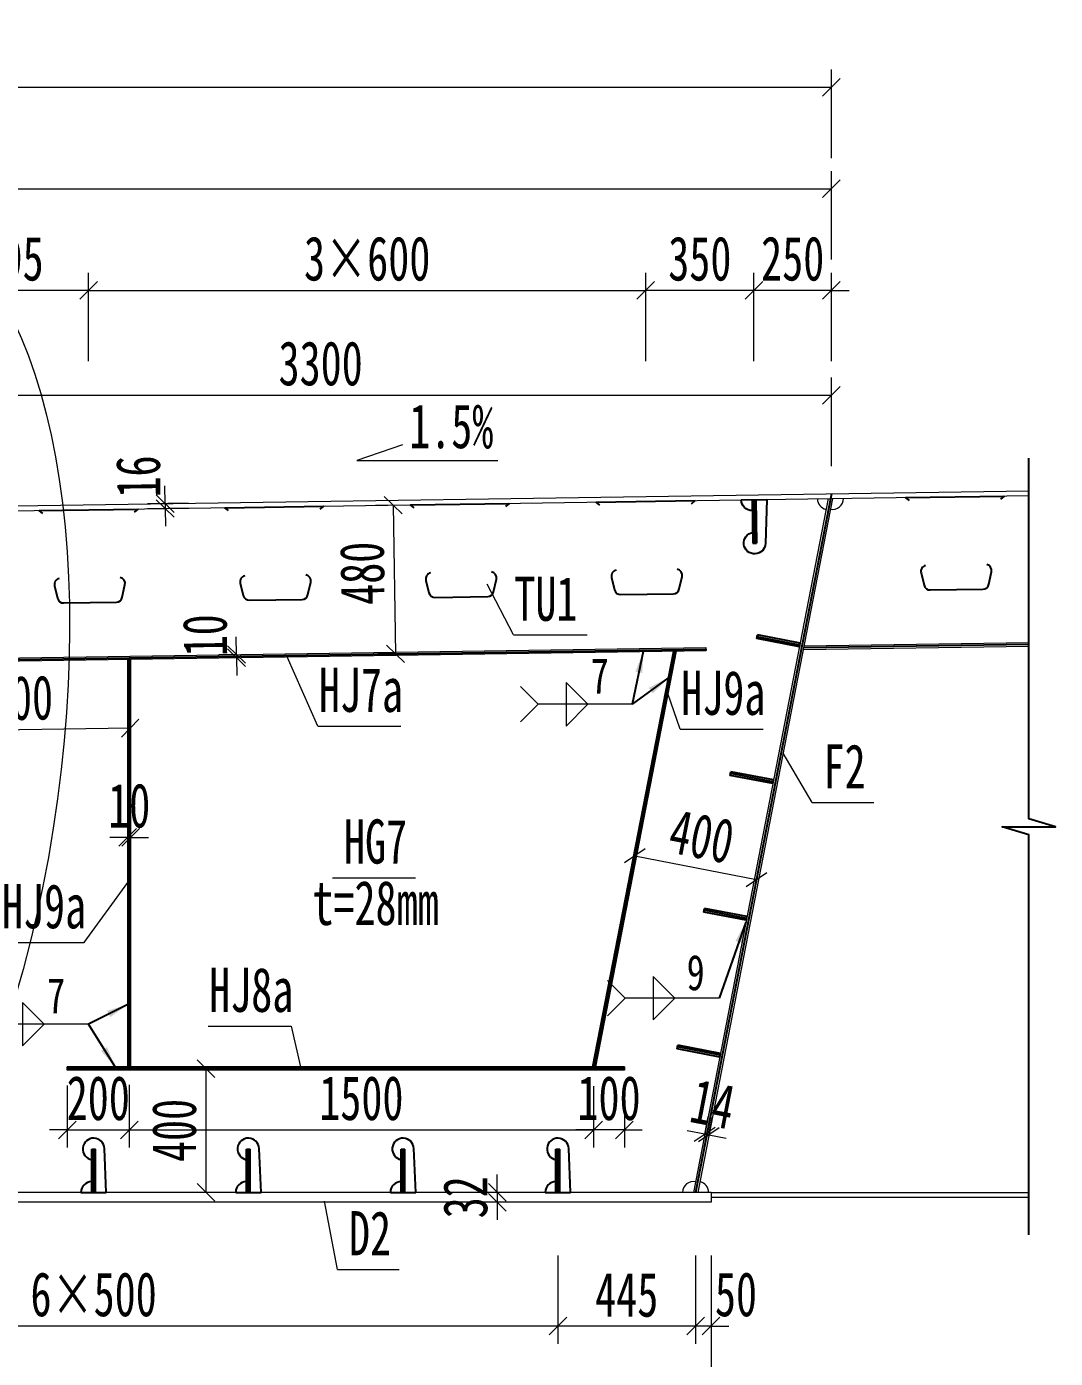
# Model space of a CAD drawing. Header units: millimetres. Extents: x 44597 to 300567, y -113054 to 73044.
# Drawn here: x 149904 to 153228, y -99690 to -95387 of the extents above; entities that cross this region are included whole.
import ezdxf
from ezdxf.enums import TextEntityAlignment as Align

# ---------------------------------------------------------------- set-up
doc = ezdxf.new("R2010")
doc.units = ezdxf.units.MM
doc.layers.get('Defpoints').update_dxf_attribs({"color": 8})
for name, color, linetype, lineweight in [('Dim', 4, 'Continuous', 15), ('文字', 7, 'Continuous', 15), ('细实线', 4, 'Continuous', 15), ('钢板粗线', 1, 'Continuous', 25), ('钢板细线', 6, 'Continuous', 15)]:
    doc.layers.add(name, color=color, linetype=linetype, lineweight=lineweight)
doc.layers.add('Text', color=4, linetype='Continuous')
doc.styles.add('111', font='', dxfattribs={"width": 0.7})
doc.styles.add('BM_Dim', font='', dxfattribs={"width": 0.85})
doc.styles.add('SMEDI', font='', dxfattribs={"width": 0.75})
doc.styles.get("Standard").update_dxf_attribs({"font": ''})
doc.styles.get('111').set_extended_font_data('仿宋_GB2312')
doc.styles.get('BM_Dim').set_extended_font_data('仿宋_GB2312')
doc.styles.get('SMEDI').set_extended_font_data('仿宋_GB2312')
doc.styles.get('Standard').set_extended_font_data('仿宋_GB2312')
doc.dimstyles.new('200', dxfattribs={"dimscale": 0, "dimtxt": 2.5, "dimasz": 1, "dimexe": 1, "dimexo": 1, "dimgap": 0.6, "dimtad": 1, "dimdec": 0, "dimdsep": 46, "dimtxsty": '111', "dimblk": 'OBLIQUE', "dimcen": 0, "dimclrd": 4, "dimclre": 4, "dimclrt": 4, "dimadec": 1, "dimazin": 2, "dimtfac": 1, "dimtdec": 0, "dimtix": 1, "dimtmove": 2, "dimatfit": 3, "dimfxl": 4, "dimfxlon": 1, "dimtolj": 1, "dimlwd": -1, "dimlwe": -1, "dimarcsym": 0})
doc.dimstyles.new('MSteel_1.0_1.0', dxfattribs={"dimtxt": 3, "dimasz": 1.2, "dimexe": 1, "dimexo": 1, "dimgap": 1, "dimtad": 3, "dimtoh": 1, "dimdec": 0, "dimzin": 0, "dimdsep": 46, "dimtxsty": 'Standard', "dimblk": 'ARCHTICK', "dimcen": 0.09, "dimclrd": 3, "dimclre": 3, "dimadec": 0, "dimazin": 0, "dimtfac": 1, "dimtdec": 4, "dimtofl": 0, "dimtmove": 0, "dimatfit": 3, "dimfxl": 1, "dimtolj": 1, "dimtzin": 0, "dimarcsym": 0})

# ---------------------------------------------------------------- blocks, each defined once
blk = doc.blocks.new('_Oblique')
at = {"color": 0, "linetype": 'ByBlock', "lineweight": -2}
blk.add_line((-0.5, -0.5), (0.5, 0.5), dxfattribs=at)
blk = doc.blocks.new('*D3044')
at = {"layer": 'Defpoints', "color": 0, "transparency": 16777216}
for p in [(152504.4, -95910.6), (152504.4, -96896), (143612.1, -96912)]:
    blk.add_point(p, dxfattribs=at)
at = {"layer": '细实线', "color": 4, "transparency": 16777216}
for p, q in [((143612.1, -96139.2), (143612.1, -95853.5)), ((152504.4, -96139.2), (152504.4, -95853.5)), ((143612.1, -95910.6), (152504.4, -95910.6))]:
    blk.add_line(p, q, dxfattribs=at)
at = {"layer": '细实线', "color": 4, "transparency": 16777216, "xscale": 57.14285714285715, "yscale": 57.14285714285715, "zscale": 57.14285714285715, "rotation": 180}
blk.add_blockref('_Oblique', (143612.1, -95910.6), dxfattribs=at)
at = {"layer": '细实线', "color": 4, "transparency": 16777216, "xscale": 57.14285714285715, "yscale": 57.14285714285715, "zscale": 57.14285714285715}
blk.add_blockref('_Oblique', (152504.4, -95910.6), dxfattribs=at)
at = {"layer": '细实线', "color": 4, "transparency": 16777216, "insert": (148058.3, -95808.4), "char_height": 142.86, "attachment_point": 5, "style": '111'}
blk.add_mtext('\\A1;8892', dxfattribs=at)
blk = doc.blocks.new('*D3045')
at = {"layer": 'Defpoints', "color": 0, "transparency": 16777216}
for p in [(152504.4, -95582.9), (140544.1, -96351.5), (152504.4, -96896)]:
    blk.add_point(p, dxfattribs=at)
at = {"layer": '细实线', "color": 4, "transparency": 16777216}
for p, q in [((140544.1, -95811.5), (140544.1, -95525.8)), ((152504.4, -95811.5), (152504.4, -95525.8)), ((140544.1, -95582.9), (152504.4, -95582.9))]:
    blk.add_line(p, q, dxfattribs=at)
at = {"layer": '细实线', "color": 4, "transparency": 16777216, "xscale": 57.14285714285715, "yscale": 57.14285714285715, "zscale": 57.14285714285715, "rotation": 180}
blk.add_blockref('_Oblique', (140544.1, -95582.9), dxfattribs=at)
at = {"layer": '细实线', "color": 4, "transparency": 16777216, "xscale": 57.14285714285715, "yscale": 57.14285714285715, "zscale": 57.14285714285715}
blk.add_blockref('_Oblique', (152504.4, -95582.9), dxfattribs=at)
at = {"layer": '细实线', "color": 4, "transparency": 16777216, "insert": (146524.3, -95480.7), "char_height": 142.86, "attachment_point": 5, "style": '111'}
blk.add_mtext('\\A1;11960', dxfattribs=at)
blk = doc.blocks.new('*D3048')
at = {"layer": 'Defpoints', "color": 0, "transparency": 16777216}
for p in [(145626.8, -99172.4), (152115.6, -99181.5), (145626.8, -99849.2)]:
    blk.add_point(p, dxfattribs=at)
at = {"layer": '细实线', "color": 4, "transparency": 16777216}
for p, q in [((145626.8, -99620.7), (145626.8, -99906.4)), ((152115.6, -99620.7), (152115.6, -99906.4)), ((152115.6, -99849.2), (145626.8, -99849.2))]:
    blk.add_line(p, q, dxfattribs=at)
at = {"layer": '细实线', "color": 4, "transparency": 16777216, "xscale": 57.14285714285715, "yscale": 57.14285714285715, "zscale": 57.14285714285715, "rotation": 180}
blk.add_blockref('_Oblique', (145626.8, -99849.2), dxfattribs=at)
at = {"layer": '细实线', "color": 4, "transparency": 16777216, "xscale": 57.14285714285715, "yscale": 57.14285714285715, "zscale": 57.14285714285715}
blk.add_blockref('_Oblique', (152115.6, -99849.2), dxfattribs=at)
at = {"layer": '细实线', "color": 4, "transparency": 16777216, "insert": (148871.2, -99747), "char_height": 142.86, "attachment_point": 5, "style": '111'}
blk.add_mtext('\\A1;6489', dxfattribs=at)
blk = doc.blocks.new('12-140加劲 有过焊孔')
at = {"layer": 'Defpoints'}
blk.add_line((0, 0), (0, 140), dxfattribs=at)
at = {"layer": '钢板粗线', "color": 7}
for p, q in [((-6, 0), (-6, 140)), ((-6, 140), (6, 140)), ((6, 0), (6, 140)), ((41, 0), (35, 141.5)), ((-41, 0), (41, 0))]:
    blk.add_line(p, q, dxfattribs=at)
for centre, start, end in [((0, 140), 2.441, 260.1291), ((-6, 0), 90, 180)]:
    blk.add_arc(centre, 35, start, end, dxfattribs=at)
blk = doc.blocks.new('*D3093')
at = {"layer": 'Defpoints', "color": 0, "transparency": 16777216}
for p in [(152254.4, -96239.3), (152504.4, -96896), (152254.4, -96915.7)]:
    blk.add_point(p, dxfattribs=at)
at = {"layer": '细实线', "color": 4, "transparency": 16777216}
for p, q in [((152254.4, -96467.9), (152254.4, -96182.2)), ((152504.4, -96467.9), (152504.4, -96182.2)), ((152254.4, -96239.3), (152197.3, -96239.3)), ((152504.4, -96239.3), (152254.4, -96239.3)), ((152504.4, -96239.3), (152561.6, -96239.3))]:
    blk.add_line(p, q, dxfattribs=at)
at = {"layer": '细实线', "color": 4, "transparency": 16777216, "xscale": 57.14285714285715, "yscale": 57.14285714285715, "zscale": 57.14285714285715}
blk.add_blockref('_Oblique', (152254.4, -96239.3), dxfattribs=at)
at = {"layer": '细实线', "color": 4, "transparency": 16777216, "xscale": 57.14285714285715, "yscale": 57.14285714285715, "zscale": 57.14285714285715, "rotation": 180}
blk.add_blockref('_Oblique', (152504.4, -96239.3), dxfattribs=at)
at = {"layer": '细实线', "color": 4, "transparency": 16777216, "insert": (152379.4, -96137.1), "char_height": 142.86, "attachment_point": 5, "style": '111'}
blk.add_mtext('\\A1;250', dxfattribs=at)
blk = doc.blocks.new('*D3094')
at = {"layer": 'Defpoints', "color": 0, "transparency": 16777216}
for p in [(151904.4, -96239.3), (151904.4, -96921), (150104.5, -96948)]:
    blk.add_point(p, dxfattribs=at)
at = {"layer": '细实线', "color": 4, "transparency": 16777216}
for p, q in [((150104.5, -96467.9), (150104.5, -96182.2)), ((151904.4, -96467.9), (151904.4, -96182.2)), ((150104.5, -96239.3), (151904.4, -96239.3))]:
    blk.add_line(p, q, dxfattribs=at)
at = {"layer": '细实线', "color": 4, "transparency": 16777216, "xscale": 57.14285714285715, "yscale": 57.14285714285715, "zscale": 57.14285714285715, "rotation": 180}
blk.add_blockref('_Oblique', (150104.5, -96239.3), dxfattribs=at)
at = {"layer": '细实线', "color": 4, "transparency": 16777216, "xscale": 57.14285714285715, "yscale": 57.14285714285715, "zscale": 57.14285714285715}
blk.add_blockref('_Oblique', (151904.4, -96239.3), dxfattribs=at)
at = {"layer": '细实线', "color": 4, "transparency": 16777216, "insert": (151004.5, -96137.1), "char_height": 142.86, "attachment_point": 5, "style": '111'}
blk.add_mtext('\\A1;3×600', dxfattribs=at)
blk = doc.blocks.new('*D3095')
at = {"layer": 'Defpoints', "color": 0, "transparency": 16777216}
for p in [(151904.4, -96239.3), (151904.4, -96921), (152254.4, -96915.7)]:
    blk.add_point(p, dxfattribs=at)
at = {"layer": '细实线', "color": 4, "transparency": 16777216}
for p, q in [((151904.4, -96467.9), (151904.4, -96182.2)), ((152254.4, -96467.9), (152254.4, -96182.2)), ((152254.4, -96239.3), (151904.4, -96239.3))]:
    blk.add_line(p, q, dxfattribs=at)
at = {"layer": '细实线', "color": 4, "transparency": 16777216, "xscale": 57.14285714285715, "yscale": 57.14285714285715, "zscale": 57.14285714285715, "rotation": 180}
blk.add_blockref('_Oblique', (151904.4, -96239.3), dxfattribs=at)
at = {"layer": '细实线', "color": 4, "transparency": 16777216, "xscale": 57.14285714285715, "yscale": 57.14285714285715, "zscale": 57.14285714285715}
blk.add_blockref('_Oblique', (152254.4, -96239.3), dxfattribs=at)
at = {"layer": '细实线', "color": 4, "transparency": 16777216, "insert": (152079.4, -96137.1), "char_height": 142.86, "attachment_point": 5, "style": '111'}
blk.add_mtext('\\A1;350', dxfattribs=at)
blk = doc.blocks.new('*D3096')
at = {"layer": 'Defpoints', "color": 0, "transparency": 16777216}
for p in [(151564.6, -99153.5), (151424.6, -99185.5), (151564.6, -99185.5)]:
    blk.add_point(p, dxfattribs=at)
at = {"layer": '细实线', "color": 4, "transparency": 16777216}
for p, q in [((151424.6, -99153.5), (151424.6, -99096.3)), ((151507.4, -99153.5), (151367.4, -99153.5)), ((151424.6, -99153.5), (151424.6, -99185.5)), ((151507.4, -99185.5), (151367.4, -99185.5)), ((151424.6, -99185.5), (151424.6, -99242.6))]:
    blk.add_line(p, q, dxfattribs=at)
at = {"layer": '细实线', "color": 4, "transparency": 16777216, "xscale": 57.14285714285715, "yscale": 57.14285714285715, "zscale": 57.14285714285715}
for p, rotation in [((151424.6, -99153.5), 270), ((151424.6, -99185.5), 90)]:
    blk.add_blockref('_Oblique', p, dxfattribs=dict(at, rotation=rotation))
at = {"layer": '细实线', "color": 4, "transparency": 16777216, "insert": (151322.3, -99169.5), "char_height": 142.86, "attachment_point": 5, "rotation": 90, "style": '111'}
blk.add_mtext('\\A1;32', dxfattribs=at)
blk = doc.blocks.new('*D3097')
at = {"layer": 'Defpoints', "color": 0, "transparency": 16777216}
for p in [(152065.6, -99153.5), (152115.6, -99153.5), (152065.6, -99585.8)]:
    blk.add_point(p, dxfattribs=at)
at = {"layer": '细实线', "color": 4, "transparency": 16777216}
for p, q in [((152065.6, -99357.2), (152065.6, -99643)), ((152115.6, -99357.2), (152115.6, -99643)), ((152065.6, -99585.8), (152008.5, -99585.8)), ((152115.6, -99585.8), (152065.6, -99585.8)), ((152115.6, -99585.8), (152172.7, -99585.8))]:
    blk.add_line(p, q, dxfattribs=at)
at = {"layer": '细实线', "color": 4, "transparency": 16777216, "xscale": 57.14285714285715, "yscale": 57.14285714285715, "zscale": 57.14285714285715}
blk.add_blockref('_Oblique', (152065.6, -99585.8), dxfattribs=at)
at = {"layer": '细实线', "color": 4, "transparency": 16777216, "xscale": 57.14285714285715, "yscale": 57.14285714285715, "zscale": 57.14285714285715, "rotation": 180}
blk.add_blockref('_Oblique', (152115.6, -99585.8), dxfattribs=at)
at = {"layer": '细实线', "color": 4, "transparency": 16777216, "insert": (152196.1, -99483.6), "char_height": 142.86, "attachment_point": 5, "style": '111'}
blk.add_mtext('\\A1;50', dxfattribs=at)
blk = doc.blocks.new('*D3098')
at = {"layer": 'Defpoints', "color": 0, "transparency": 16777216}
for p in [(150515, -98753.5), (150483.4, -99153.5), (150515, -99153.5)]:
    blk.add_point(p, dxfattribs=at)
at = {"layer": '细实线', "color": 4, "transparency": 16777216}
for p, q in [((150483.4, -98753.5), (150426.3, -98753.5)), ((150483.4, -98753.5), (150483.4, -99153.5)), ((150483.4, -99153.5), (150426.3, -99153.5))]:
    blk.add_line(p, q, dxfattribs=at)
at = {"layer": '细实线', "color": 4, "transparency": 16777216, "xscale": 57.14285714285715, "yscale": 57.14285714285715, "zscale": 57.14285714285715}
for p, rotation in [((150483.4, -98753.5), 90), ((150483.4, -99153.5), 270)]:
    blk.add_blockref('_Oblique', p, dxfattribs=dict(at, rotation=rotation))
at = {"layer": '细实线', "color": 4, "transparency": 16777216, "insert": (150381.2, -98953.5), "char_height": 142.86, "attachment_point": 5, "rotation": 90, "style": '111'}
blk.add_mtext('\\A1;400', dxfattribs=at)
blk = doc.blocks.new('*D3099')
at = {"layer": 'Defpoints', "color": 0, "transparency": 16777216}
for p in [(151620.6, -99153.5), (152065.6, -99153.5), (151620.6, -99585.8)]:
    blk.add_point(p, dxfattribs=at)
at = {"layer": '细实线', "color": 4, "transparency": 16777216}
for p, q in [((151620.6, -99357.2), (151620.6, -99643)), ((152065.6, -99357.2), (152065.6, -99643)), ((152065.6, -99585.8), (151620.6, -99585.8))]:
    blk.add_line(p, q, dxfattribs=at)
at = {"layer": '细实线', "color": 4, "transparency": 16777216, "xscale": 57.14285714285715, "yscale": 57.14285714285715, "zscale": 57.14285714285715, "rotation": 180}
blk.add_blockref('_Oblique', (151620.6, -99585.8), dxfattribs=at)
at = {"layer": '细实线', "color": 4, "transparency": 16777216, "xscale": 57.14285714285715, "yscale": 57.14285714285715, "zscale": 57.14285714285715}
blk.add_blockref('_Oblique', (152065.6, -99585.8), dxfattribs=at)
at = {"layer": '细实线', "color": 4, "transparency": 16777216, "insert": (151843.1, -99485.1), "char_height": 142.86, "attachment_point": 5, "style": '111'}
blk.add_mtext('\\A1;445', dxfattribs=at)
blk = doc.blocks.new('*D3100')
at = {"layer": 'Defpoints', "color": 0, "transparency": 16777216}
for p in [(148620.6, -99153.5), (151620.6, -99153.5), (148620.6, -99585.8)]:
    blk.add_point(p, dxfattribs=at)
at = {"layer": '细实线', "color": 4, "transparency": 16777216}
for p, q in [((148620.6, -99357.2), (148620.6, -99643)), ((151620.6, -99357.2), (151620.6, -99643)), ((151620.6, -99585.8), (148620.6, -99585.8))]:
    blk.add_line(p, q, dxfattribs=at)
at = {"layer": '细实线', "color": 4, "transparency": 16777216, "xscale": 57.14285714285715, "yscale": 57.14285714285715, "zscale": 57.14285714285715, "rotation": 180}
blk.add_blockref('_Oblique', (148620.6, -99585.8), dxfattribs=at)
at = {"layer": '细实线', "color": 4, "transparency": 16777216, "xscale": 57.14285714285715, "yscale": 57.14285714285715, "zscale": 57.14285714285715}
blk.add_blockref('_Oblique', (151620.6, -99585.8), dxfattribs=at)
at = {"layer": '细实线', "color": 4, "transparency": 16777216, "insert": (150120.6, -99483.6), "char_height": 142.86, "attachment_point": 5, "style": '111'}
blk.add_mtext('\\A1;6×500', dxfattribs=at)
blk = doc.blocks.new('*D3101')
at = {"layer": 'Defpoints', "color": 0, "transparency": 16777216}
for p in [(149609.6, -96239.3), (149609.6, -96955.3), (150104.5, -96948)]:
    blk.add_point(p, dxfattribs=at)
at = {"layer": '细实线', "color": 4, "transparency": 16777216}
for p, q in [((149609.6, -96467.9), (149609.6, -96182.2)), ((150104.5, -96467.9), (150104.5, -96182.2)), ((150104.5, -96239.3), (149609.6, -96239.3))]:
    blk.add_line(p, q, dxfattribs=at)
at = {"layer": '细实线', "color": 4, "transparency": 16777216, "xscale": 57.14285714285715, "yscale": 57.14285714285715, "zscale": 57.14285714285715, "rotation": 180}
blk.add_blockref('_Oblique', (149609.6, -96239.3), dxfattribs=at)
at = {"layer": '细实线', "color": 4, "transparency": 16777216, "xscale": 57.14285714285715, "yscale": 57.14285714285715, "zscale": 57.14285714285715}
blk.add_blockref('_Oblique', (150104.5, -96239.3), dxfattribs=at)
at = {"layer": '细实线', "color": 4, "transparency": 16777216, "insert": (149857.1, -96137.1), "char_height": 142.86, "attachment_point": 5, "style": '111'}
blk.add_mtext('\\A1;495', dxfattribs=at)
blk = doc.blocks.new('U型肋1')
at = {"layer": 'Defpoints'}
blk.add_line((-160, 0), (160, 0), dxfattribs=at)
at = {"layer": '钢板粗线', "color": 6}
for p, q in [((147.8, -9.7), (160, 0)), ((-147.8, -9.7), (-160, 0))]:
    blk.add_line(p, q, dxfattribs=at)
blk.add_lwpolyline([(-98.8, -220.5, 0.414266), (-113.8, -244.5), (-104.5, -284.5, 0.348876), (-85, -300), (85, -300, 0.348876), (104.5, -284.5), (113.8, -244.5, 0.414091), (98.8, -220.5, 0.414091)], format="xyb", dxfattribs=at)
blk = doc.blocks.new('14-160加劲 无过焊孔')
at = {"layer": 'Defpoints'}
blk.add_line((38609.4, 32076.7), (38609.4, 32216.7), dxfattribs=at)
at = {"layer": '钢板粗线', "color": 7}
for p, q in [((38603.4, 32076.7), (38603.4, 32216.7)), ((38603.4, 32216.7), (38615.4, 32216.7)), ((38615.4, 32076.7), (38615.4, 32216.7)), ((38603.4, 32076.7), (38615.4, 32076.7))]:
    blk.add_line(p, q, dxfattribs=at)
blk = doc.blocks.new('角焊缝1')
at = {"layer": 'Dim'}
blk.add_line((-3101.175, 370.223), (-3106.48, 370.223), dxfattribs=at)
blk.add_lwpolyline([(-3104.907, 371.455), (-3104.907, 368.992), (-3103.675, 370.223)], close=True, dxfattribs=at)
blk.add_lwpolyline([(-3107.48, 369.223), (-3106.48, 370.223), (-3107.48, 371.223)], dxfattribs=at)
blk = doc.blocks.new('_ArchTick')
at = {"color": 0, "linetype": 'ByBlock', "const_width": 0.15}
blk.add_lwpolyline([(-0.5, -0.5), (0.5, 0.5)], dxfattribs=at)
blk = doc.blocks.new('*D3102')
at = {"layer": 'Defpoints', "color": 0, "transparency": 16777216}
for p in [(151105.5, -96933), (151095.7, -97413.2), (151112.7, -97412.9)]:
    blk.add_point(p, dxfattribs=at)
at = {"layer": '细实线', "color": 4, "transparency": 16777216}
for p, q in [((151088.5, -96933.2), (151031.4, -96934.1)), ((151088.5, -96933.2), (151095.7, -97413.2)), ((151095.7, -97413.2), (151038.6, -97414))]:
    blk.add_line(p, q, dxfattribs=at)
at = {"layer": '细实线', "color": 4, "transparency": 16777216, "xscale": 57.14285714285715, "yscale": 57.14285714285715, "zscale": 57.14285714285715}
for p, rotation in [((151088.5, -96933.2), 90.85937224365449), ((151095.7, -97413.2), 270.8593722436545)]:
    blk.add_blockref('_Oblique', p, dxfattribs=dict(at, rotation=rotation))
at = {"layer": '细实线', "color": 4, "transparency": 16777216, "insert": (150989.1, -97153.5), "char_height": 142.86, "attachment_point": 5, "rotation": 90.8594, "style": '111'}
blk.add_mtext('\\A1;480', dxfattribs=at)
blk = doc.blocks.new('*D3103')
at = {"layer": 'Defpoints', "color": 0, "transparency": 16777216}
for p in [(150035.6, -98750.6), (150235.6, -98748.5), (150235.6, -98952)]:
    blk.add_point(p, dxfattribs=at)
at = {"layer": '细实线', "color": 4, "transparency": 16777216}
for p, q in [((150035.6, -98807.8), (150035.6, -99009.1)), ((150235.6, -98805.6), (150235.6, -99009.1)), ((150035.6, -98952), (149978.5, -98952)), ((150035.6, -98952), (150235.6, -98952)), ((150235.6, -98952), (150292.7, -98952))]:
    blk.add_line(p, q, dxfattribs=at)
at = {"layer": '细实线', "color": 4, "transparency": 16777216, "xscale": 57.14285714285715, "yscale": 57.14285714285715, "zscale": 57.14285714285715}
blk.add_blockref('_Oblique', (150035.6, -98952), dxfattribs=at)
at = {"layer": '细实线', "color": 4, "transparency": 16777216, "xscale": 57.14285714285715, "yscale": 57.14285714285715, "zscale": 57.14285714285715, "rotation": 180}
blk.add_blockref('_Oblique', (150235.6, -98952), dxfattribs=at)
at = {"layer": '细实线', "color": 4, "transparency": 16777216, "insert": (150135.6, -98849.7), "char_height": 142.86, "attachment_point": 5, "style": '111'}
blk.add_mtext('\\A1;200', dxfattribs=at)
blk = doc.blocks.new('*D3104')
at = {"layer": 'Defpoints', "color": 0, "transparency": 16777216}
for p in [(150235.6, -98748.5), (151735.9, -98753.5), (151735.9, -98952)]:
    blk.add_point(p, dxfattribs=at)
at = {"layer": '细实线', "color": 4, "transparency": 16777216}
for p, q in [((150235.6, -98805.6), (150235.6, -99009.1)), ((151735.9, -98810.6), (151735.9, -99009.1)), ((150235.6, -98952), (151735.9, -98952))]:
    blk.add_line(p, q, dxfattribs=at)
at = {"layer": '细实线', "color": 4, "transparency": 16777216, "xscale": 57.14285714285715, "yscale": 57.14285714285715, "zscale": 57.14285714285715, "rotation": 180}
blk.add_blockref('_Oblique', (150235.6, -98952), dxfattribs=at)
at = {"layer": '细实线', "color": 4, "transparency": 16777216, "xscale": 57.14285714285715, "yscale": 57.14285714285715, "zscale": 57.14285714285715}
blk.add_blockref('_Oblique', (151735.9, -98952), dxfattribs=at)
at = {"layer": '细实线', "color": 4, "transparency": 16777216, "insert": (150985.7, -98849.7), "char_height": 142.86, "attachment_point": 5, "style": '111'}
blk.add_mtext('\\A1;1500', dxfattribs=at)
blk = doc.blocks.new('*D3105')
at = {"layer": 'Defpoints', "color": 0, "transparency": 16777216}
for p in [(151735.9, -98753.5), (151835.9, -98749.5), (151735.9, -98952)]:
    blk.add_point(p, dxfattribs=at)
at = {"layer": '细实线', "color": 4, "transparency": 16777216}
for p, q in [((151735.9, -98810.6), (151735.9, -99009.1)), ((151835.9, -98806.6), (151835.9, -99009.1)), ((151735.9, -98952), (151678.7, -98952)), ((151835.9, -98952), (151735.9, -98952)), ((151835.9, -98952), (151893, -98952))]:
    blk.add_line(p, q, dxfattribs=at)
at = {"layer": '细实线', "color": 4, "transparency": 16777216, "xscale": 57.14285714285715, "yscale": 57.14285714285715, "zscale": 57.14285714285715}
blk.add_blockref('_Oblique', (151735.9, -98952), dxfattribs=at)
at = {"layer": '细实线', "color": 4, "transparency": 16777216, "xscale": 57.14285714285715, "yscale": 57.14285714285715, "zscale": 57.14285714285715, "rotation": 180}
blk.add_blockref('_Oblique', (151835.9, -98952), dxfattribs=at)
at = {"layer": '细实线', "color": 4, "transparency": 16777216, "insert": (151785.9, -98849.7), "char_height": 142.86, "attachment_point": 5, "style": '111'}
blk.add_mtext('\\A1;100', dxfattribs=at)
blk = doc.blocks.new('*D3106')
at = {"layer": 'Defpoints', "color": 0, "transparency": 16777216}
for p in [(151895.2, -97933.7), (152287.9, -98010.1), (152262.1, -98142.4)]:
    blk.add_point(p, dxfattribs=at)
at = {"layer": '细实线', "color": 4, "transparency": 16777216}
for p, q in [((151884.3, -97989.8), (151858.6, -98122.1)), ((151869.5, -98066.1), (152262.1, -98142.4)), ((152277, -98066.2), (152251.2, -98198.5))]:
    blk.add_line(p, q, dxfattribs=at)
at = {"layer": '细实线', "color": 4, "transparency": 16777216, "xscale": 57.14285714285715, "yscale": 57.14285714285715, "zscale": 57.14285714285715}
for p, rotation in [((151869.5, -98066.1), 169.0000000000063), ((152262.1, -98142.4), 349.0000000000063)]:
    blk.add_blockref('_Oblique', p, dxfattribs=dict(at, rotation=rotation))
at = {"layer": '细实线', "color": 4, "transparency": 16777216, "insert": (152085.3, -98003.9), "char_height": 142.86, "attachment_point": 5, "rotation": 349, "style": '111'}
blk.add_mtext('\\A1;400', dxfattribs=at)
blk = doc.blocks.new('*D3107')
at = {"layer": 'Defpoints', "color": 0, "transparency": 16777216}
for p in [(150240.6, -98006.7), (150230.6, -98038), (150240.6, -98038)]:
    blk.add_point(p, dxfattribs=at)
at = {"layer": '细实线', "color": 4, "transparency": 16777216}
for p, q in [((150230.6, -98006.7), (150230.6, -97949.5)), ((150240.6, -98006.7), (150240.6, -97949.5)), ((150230.6, -98006.7), (150173.5, -98006.7)), ((150230.6, -98006.7), (150240.6, -98006.7)), ((150240.6, -98006.7), (150297.7, -98006.7))]:
    blk.add_line(p, q, dxfattribs=at)
at = {"layer": '细实线', "color": 4, "transparency": 16777216, "xscale": 57.14285714285715, "yscale": 57.14285714285715, "zscale": 57.14285714285715}
blk.add_blockref('_Oblique', (150230.6, -98006.7), dxfattribs=at)
at = {"layer": '细实线', "color": 4, "transparency": 16777216, "xscale": 57.14285714285715, "yscale": 57.14285714285715, "zscale": 57.14285714285715, "rotation": 180}
blk.add_blockref('_Oblique', (150240.6, -98006.7), dxfattribs=at)
at = {"layer": '细实线', "color": 4, "transparency": 16777216, "insert": (150235.6, -97904.4), "char_height": 142.86, "attachment_point": 5, "style": '111'}
blk.add_mtext('\\A1;10', dxfattribs=at)
blk = doc.blocks.new('*D3108')
at = {"layer": 'Defpoints', "color": 0, "transparency": 16777216}
for p in [(150616.6, -97415.3), (150582.6, -97425.9), (150616.8, -97425.3)]:
    blk.add_point(p, dxfattribs=at)
at = {"layer": '细实线', "color": 4, "transparency": 16777216}
for p, q in [((150582.4, -97415.9), (150581.6, -97358.7)), ((150582.4, -97415.9), (150525.3, -97416.7)), ((150582.4, -97415.9), (150582.6, -97425.9)), ((150582.6, -97425.9), (150525.4, -97426.7)), ((150582.6, -97425.9), (150583.4, -97483))]:
    blk.add_line(p, q, dxfattribs=at)
at = {"layer": '细实线', "color": 4, "transparency": 16777216, "xscale": 57.14285714285715, "yscale": 57.14285714285715, "zscale": 57.14285714285715}
for p, rotation in [((150582.4, -97415.9), 270.8593722430711), ((150582.6, -97425.9), 90.85937224307112)]:
    blk.add_blockref('_Oblique', p, dxfattribs=dict(at, rotation=rotation))
at = {"layer": '细实线', "color": 4, "transparency": 16777216, "insert": (150481, -97353.8), "char_height": 142.86, "attachment_point": 5, "rotation": 90.8594, "style": '111'}
blk.add_mtext('\\A1;10', dxfattribs=at)
blk = doc.blocks.new('*D3109')
at = {"layer": 'Defpoints', "color": 0, "transparency": 16777216}
for p in [(152108.8, -98967.8), (152090.1, -98991), (152103.8, -98993.6)]:
    blk.add_point(p, dxfattribs=at)
at = {"layer": '细实线', "color": 4, "transparency": 16777216}
for p, q in [((152095.1, -98965.2), (152106, -98909.1)), ((152108.8, -98967.8), (152119.7, -98911.7)), ((152095.1, -98965.2), (152039, -98954.3)), ((152095.1, -98965.2), (152108.8, -98967.8)), ((152108.8, -98967.8), (152164.9, -98978.7))]:
    blk.add_line(p, q, dxfattribs=at)
at = {"layer": '细实线', "color": 4, "transparency": 16777216, "xscale": 57.14285714285715, "yscale": 57.14285714285715, "zscale": 57.14285714285715}
for p, rotation in [((152095.1, -98965.2), 349.0000000000377), ((152108.8, -98967.8), 169.0000000000377)]:
    blk.add_blockref('_Oblique', p, dxfattribs=dict(at, rotation=rotation))
at = {"layer": '细实线', "color": 4, "transparency": 16777216, "insert": (152121.2, -98867.7), "char_height": 142.86, "attachment_point": 5, "rotation": 349, "style": '111'}
blk.add_mtext('\\A1;14', dxfattribs=at)
blk = doc.blocks.new('*D3110')
at = {"layer": 'Defpoints', "color": 0, "transparency": 16777216}
for p in [(150351.6, -96944.3), (150482.7, -96926.3), (150483, -96942.3)]:
    blk.add_point(p, dxfattribs=at)
at = {"layer": '细实线', "color": 4, "transparency": 16777216}
for p, q in [((150351.4, -96928.3), (150350.5, -96871.1)), ((150425.6, -96927.2), (150294.2, -96929.1)), ((150425.8, -96943.2), (150294.5, -96945.1)), ((150351.4, -96928.3), (150351.6, -96944.3)), ((150351.6, -96944.3), (150352.5, -97001.4))]:
    blk.add_line(p, q, dxfattribs=at)
at = {"layer": '细实线', "color": 4, "transparency": 16777216, "xscale": 57.14285714285715, "yscale": 57.14285714285715, "zscale": 57.14285714285715}
for p, rotation in [((150351.4, -96928.3), 270.8593722436525), ((150351.6, -96944.3), 90.85937224365252)]:
    blk.add_blockref('_Oblique', p, dxfattribs=dict(at, rotation=rotation))
at = {"layer": '细实线', "color": 4, "transparency": 16777216, "insert": (150265.3, -96840.8), "char_height": 142.86, "attachment_point": 5, "rotation": 90.8594, "style": '111'}
blk.add_mtext('\\A1;16', dxfattribs=at)
blk = doc.blocks.new('*D3111')
at = {"layer": 'Defpoints', "color": 0, "transparency": 16777216}
for p in [(152504.4, -96578), (152504.4, -96896), (149203.9, -96945.5)]:
    blk.add_point(p, dxfattribs=at)
at = {"layer": '细实线', "color": 4, "transparency": 16777216}
for p, q in [((149203.9, -96806.6), (149203.9, -96520.9)), ((152504.4, -96806.6), (152504.4, -96520.9)), ((149203.9, -96578), (152504.4, -96578))]:
    blk.add_line(p, q, dxfattribs=at)
at = {"layer": '细实线', "color": 4, "transparency": 16777216, "xscale": 57.14285714285715, "yscale": 57.14285714285715, "zscale": 57.14285714285715, "rotation": 180}
blk.add_blockref('_Oblique', (149203.9, -96578), dxfattribs=at)
at = {"layer": '细实线', "color": 4, "transparency": 16777216, "xscale": 57.14285714285715, "yscale": 57.14285714285715, "zscale": 57.14285714285715}
blk.add_blockref('_Oblique', (152504.4, -96578), dxfattribs=at)
at = {"layer": '细实线', "color": 4, "transparency": 16777216, "insert": (150854.2, -96475.8), "char_height": 142.86, "attachment_point": 5, "style": '111'}
blk.add_mtext('\\A1;3300', dxfattribs=at)
blk = doc.blocks.new('*D3114')
at = {"layer": 'Defpoints', "color": 0, "transparency": 16777216}
for p in [(149535.7, -97436.6), (150235.6, -97426.1), (149539.1, -97664.1)]:
    blk.add_point(p, dxfattribs=at)
at = {"layer": '细实线', "color": 4, "transparency": 16777216}
for p, q in [((149536.5, -97493.7), (149539.9, -97721.2)), ((150236.5, -97483.2), (150239.9, -97710.7)), ((150239, -97653.6), (149539.1, -97664.1))]:
    blk.add_line(p, q, dxfattribs=at)
at = {"layer": '细实线', "color": 4, "transparency": 16777216, "xscale": 57.14285714285715, "yscale": 57.14285714285715, "zscale": 57.14285714285715}
for p, rotation in [((150239, -97653.6), 0.8593722433876247), ((149539.1, -97664.1), 180.8593722433876)]:
    blk.add_blockref('_Oblique', p, dxfattribs=dict(at, rotation=rotation))
at = {"layer": '细实线', "color": 4, "transparency": 16777216, "insert": (149887.5, -97556.6), "char_height": 142.86, "attachment_point": 5, "rotation": 0.8594, "style": '111'}
blk.add_mtext('\\A1;700', dxfattribs=at)

msp = doc.modelspace()

# ---------------------------------------------------------------- linework, layer by layer
at = {"color": 8}
for p, q in [((149535.7, -97436.6), (152099.3, -97398.1)), ((151998.1, -97404.6), (151735.9, -98753.5)), ((150235.6, -98748.5), (150235.6, -97426)), ((151835.9, -98753.5), (150035.6, -98753.5))]:
    msp.add_line(p, q, dxfattribs=at)
at = {"color": 4, "elevation": 0}
msp.add_lwpolyline([(153142.5, -99291.1), (153142.5, -97998.4), (153056.8, -97972.7), (153228.2, -97972.7), (153142.5, -97946.9), (153142.5, -97912.7), (153142.5, -96781.4)], dxfattribs=at)
msp.add_lwpolyline([(153142.5, -99291.1), (153142.5, -97998.4), (153056.8, -97972.7), (153228.2, -97972.7), (153142.5, -97946.9), (153142.5, -97912.7), (153142.5, -96781.4)], dxfattribs=at)
at = {"layer": 'Defpoints'}
for p, q in [((152504.4, -96896), (152065.6, -99153.5)), ((152414.9, -97393.4), (153142.5, -97382.5))]:
    msp.add_line(p, q, dxfattribs=at)
at = {"layer": '细实线'}
for p, q in [((151118.8, -96738.7), (150971.5, -96788.5)), ((150971.5, -96788.5), (151426.2, -96788.5)), ((151477.1, -97352.6), (151391.7, -97188)), ((151477.1, -97352.6), (151715, -97352.6)), ((150844.8, -97646.9), (150746.2, -97423.4)), ((152015.7, -97656.7), (151976.4, -97542.2)), ((150844.8, -97646.9), (151113.5, -97646.9)), ((152015.7, -97656.7), (152284.4, -97656.7)), ((152442.2, -97894.4), (152348.5, -97734.6)), ((152442.2, -97894.4), (152641.8, -97894.4)), ((150892, -98137.1), (151160.7, -98137.1)), ((150089.7, -98346.3), (150230.6, -98152.8)), ((149820.9, -98346.3), (150089.7, -98346.3)), ((150490.4, -98616.3), (150759.2, -98616.3)), ((150759.2, -98616.3), (150789.5, -98748.5)), ((150908.6, -99403), (150867, -99181.5)), ((150908.6, -99403), (151108.2, -99403))]:
    msp.add_line(p, q, dxfattribs=at)
msp.add_ellipse((149209.4, -97852.9), major_axis=(-291.6, -1841.9), ratio=0.42395, dxfattribs=at)
at = {"layer": '钢板细线'}
for p, q in [((152494.1, -96912.1), (152058.5, -99153.5)), ((152508.4, -96911.9), (152072.7, -99153.5)), ((152416, -97387.4), (153142.5, -97376.5)), ((149535.6, -97431.6), (152099.2, -97393.1)), ((149535.8, -97441.6), (152099.4, -97403.1)), ((151992.9, -97404.7), (151731.7, -98748.5)), ((152003.2, -97404.5), (151741.9, -98748.5)), ((152099.2, -97393.1), (152099.4, -97403.1)), ((152413.7, -97399.4), (153142.5, -97388.5)), ((150230.6, -98748.5), (150230.6, -97431.1)), ((150240.6, -98748.5), (150240.6, -97431)), ((150035.6, -98758.5), (150035.6, -98748.5)), ((151835.9, -98748.5), (150035.6, -98748.5)), ((151835.9, -98748.5), (151835.9, -98758.5)), ((151835.9, -98758.5), (150035.6, -98758.5)), ((152115.6, -99153.5), (145626.8, -99153.5)), ((152115.6, -99153.5), (153142.5, -99153.5)), ((152115.6, -99153.5), (152115.6, -99185.5)), ((152115.6, -99169.5), (153142.5, -99169.5)), ((152115.6, -99185.5), (145626.8, -99185.5))]:
    msp.add_line(p, q, dxfattribs=at)
at = {"layer": '钢板细线', "elevation": 0}
for points in [[(149355.9, -96959.2), (153142.5, -96902.4)], [(149358, -96943.2), (153142.5, -96886.4)]]:
    msp.add_lwpolyline(points, dxfattribs=at)
at = {"layer": '钢板细线'}
for centre, start, end in [((152494.1, -96912.1), 180.8623, 259), ((152508.4, -96911.9), 259, 0.8594), ((152058.5, -99153.5), 79, 180), ((152072.7, -99153.5), 0, 79)]:
    msp.add_arc(centre, 35, start, end, dxfattribs=at)

# ---------------------------------------------------------------- block references
at = {"layer": '细实线', "color": 8, "xscale": 57.1428571428572, "yscale": 57.1428571428572, "zscale": 57.1428571428572}
for p in [(329070.3, -118732.2), (329351.4, -119681.7), (327314, -119765.6)]:
    msp.add_blockref('角焊缝1', p, dxfattribs=at)
at = {"layer": '钢板细线'}
for name, p, rotation in [('U型肋1', (150104.5, -96948), 0.8593722436391068), ('U型肋1', (150704.5, -96939), 0.8593722436391068), ('U型肋1', (151304.4, -96930), 0.8593722436391068), ('U型肋1', (151904.4, -96921), 0.8593722436391068), ('U型肋1', (152904.4, -96906), 0.8593722436390178), ('14-160加劲 无过焊孔', (176522.6, -141405.7), 78.99999835263293), ('14-160加劲 无过焊孔', (176436.7, -141847.5), 78.99999835263293), ('14-160加劲 无过焊孔', (176350.8, -142289.2), 78.99999835263293), ('14-160加劲 无过焊孔', (176265, -142730.9), 78.99999835263293), ('12-140加劲 有过焊孔', (150120.6, -99153.5), 359.9999999999936), ('12-140加劲 有过焊孔', (150620.6, -99153.5), 359.9999999999936), ('12-140加劲 有过焊孔', (151120.6, -99153.5), 359.9999999999936), ('12-140加劲 有过焊孔', (151620.6, -99153.5), 359.9999999999936)]:
    msp.add_blockref(name, p, dxfattribs=dict(at, rotation=rotation))
at = {"layer": '钢板细线', "xscale": -1, "rotation": 180.8593722436304}
msp.add_blockref('12-140加劲 有过焊孔', (152254.4, -96915.7), dxfattribs=at)

# ---------------------------------------------------------------- texts
at = {"layer": 'Text', "style": 'SMEDI', "width": 0.75}
for s, p in [('7', (151726.7, -97484.6)), ('9', (152036.8, -98443.2)), ('7', (149970.4, -98518))]:
    msp.add_text(s, height=114.3, dxfattribs=at).set_placement(p, align=Align.MIDDLE_LEFT)
at = {"layer": '文字', "style": 'BM_Dim', "width": 0.7}
for s, p in [('1.5%', (151276.2, -96792)), ('TU1', (151582, -97349.6)), ('HJ7a', (150984.3, -97643.9)), ('HJ9a', (152155.2, -97653.6)), ('F2', (152547.1, -97891.4)), ('HG7', (151031.5, -98134.1)), ('t=28mm', (151031.5, -98332.5)), ('HJ9a', (149960.4, -98343.2)), ('HJ8a', (150629.9, -98613.3)), ('D2', (151013.5, -99400))]:
    msp.add_text(s, height=142.86, dxfattribs=at).set_placement(p, align=Align.BOTTOM_CENTER)

# ---------------------------------------------------------------- dimensions: what is measured, and where the dimension line sits
at = {"layer": '细实线'}
for base, p1, p2, override, picture, middle in [((152504.4, -95582.9), (140544.1, -96351.5), (152504.4, -96896), {"dimscale": 57.142857, "dimtxsty": '111', "dimblk": 'Oblique'}, '*D3045', (146524.3, -95480.7)), ((152504.4, -95910.6), (143612.1, -96912), (152504.4, -96896), {"dimscale": 57.142857, "dimtxsty": '111', "dimblk": 'Oblique'}, '*D3044', (148058.3, -95808.4)), ((149609.6, -96239.3), (150104.5, -96948), (149609.6, -96955.3), {"dimscale": 57.142857, "dimblk": 'Oblique'}, '*D3101', (149857.1, -96137.1)), ((151904.4, -96239.3), (152254.4, -96915.7), (151904.4, -96921), {"dimscale": 57.142857, "dimblk": 'Oblique'}, '*D3095', (152079.4, -96137.1)), ((152254.4, -96239.3), (152504.4, -96896), (152254.4, -96915.7), {"dimscale": 57.142857, "dimblk": 'Oblique'}, '*D3093', (152379.4, -96137.1)), ((152504.4111, -96578.0236), (149203.9136, -96945.4792), (152504.4111, -96895.9718), {"dimscale": 57.142857, "dimblk": 'Oblique'}, '*D3111', (150854.1623, -96475.7842)), ((150235.6, -98952), (150035.6, -98750.6), (150235.6, -98748.5), {"dimscale": 57.142857, "dimblk": 'Oblique'}, '*D3103', (150135.6, -98849.7)), ((151735.9, -98952), (150235.6, -98748.5), (151735.9, -98753.5), {"dimscale": 57.142857, "dimblk": 'Oblique'}, '*D3104', (150985.7, -98849.7)), ((151735.9, -98952), (151835.9, -98749.5), (151735.9, -98753.5), {"dimscale": 57.142857, "dimblk": 'Oblique'}, '*D3105', (151785.9, -98849.7)), ((145626.8, -99849.2), (152115.6, -99181.5), (145626.8, -99172.4), {"dimscale": 57.142857, "dimtxsty": '111', "dimblk": 'Oblique'}, '*D3048', (148871.2, -99747)), ((151620.6, -99585.8), (152065.6, -99153.5), (151620.6, -99153.5), {"dimscale": 57.142857, "dimblk": 'Oblique'}, '*D3099', (151843.1, -99485.1))]:
    dim = msp.add_linear_dim(base=base, p1=p1, p2=p2, dimstyle='200', override=override, dxfattribs=at)
    dim.commit()
    dim.dimension.update_dxf_attribs({"geometry": picture, "text_midpoint": middle})
for base, p1, p2, text, picture, middle in [((151904.4, -96239.3), (150104.5, -96948), (151904.4, -96921), '3×600', '*D3094', (151004.5, -96137.1)), ((148620.6, -99585.8), (151620.6, -99153.5), (148620.6, -99153.5), '6×500', '*D3100', (150120.6, -99483.6))]:
    dim = msp.add_linear_dim(base=base, p1=p1, p2=p2, text=text, dimstyle='200', override={"dimscale": 57.142857, "dimtxsty": '111', "dimblk": 'Oblique'}, dxfattribs=at)
    dim.commit()
    dim.dimension.update_dxf_attribs({"geometry": picture, "text_midpoint": middle})
for base, p1, p2, picture, middle in [((150351.6, -96944.3), (150482.7, -96926.3), (150483, -96942.3), '*D3110', (150265.3, -96840.8)), ((151095.7, -97413.2), (151105.5, -96933), (151112.7, -97412.9), '*D3102', (150989.1, -97153.5)), ((150582.6, -97425.9), (150616.6, -97415.3), (150616.8, -97425.3), '*D3108', (150481, -97353.8))]:
    dim = msp.add_linear_dim(base=base, p1=p1, p2=p2, angle=270.8594, dimstyle='200', override={"dimscale": 57.142857, "dimblk": 'Oblique'}, dxfattribs=at)
    dim.commit()
    dim.dimension.update_dxf_attribs({"geometry": picture, "text_midpoint": middle, "dimtype": 161})
for p1, p2, distance, picture, middle in [((150235.6, -97426.1), (149535.7, -97436.6), 227.6, '*D3114', (149887.5, -97556.6)), ((150230.6, -98038), (150240.6, -98038), 31.3, '*D3107', (150235.6, -97904.4)), ((151895.2, -97933.7), (152287.9, -98010.1), -134.8, '*D3106', (152085.3, -98003.9)), ((152090.1, -98991), (152103.8, -98993.6), 26.3, '*D3109', (152121.2, -98867.7)), ((151564.6, -99153.5), (151564.6, -99185.5), -140, '*D3096', (151322.3, -99169.5))]:
    dim = msp.add_aligned_dim(p1=p1, p2=p2, distance=distance, dimstyle='200', override={"dimscale": 57.142857, "dimblk": 'Oblique'}, dxfattribs=at)
    dim.commit()
    dim.dimension.update_dxf_attribs({"geometry": picture, "text_midpoint": middle})
dim = msp.add_linear_dim(base=(150483.4, -99153.5), p1=(150515, -98753.5), p2=(150515, -99153.5), angle=90, dimstyle='200', override={"dimscale": 57.142857, "dimblk": 'Oblique'}, dxfattribs=at)
dim.commit()
dim.dimension.update_dxf_attribs({"geometry": '*D3098', "text_midpoint": (150381.2, -98953.5)})
dim = msp.add_linear_dim(base=(152065.6, -99585.8), p1=(152115.6, -99153.5), p2=(152065.6, -99153.5), dimstyle='200', override={"dimscale": 57.142857, "dimblk": 'Oblique'}, dxfattribs=at)
dim.commit()
dim.dimension.update_dxf_attribs({"geometry": '*D3097', "text_midpoint": (152196.1, -99483.6), "dimtype": 160})

# ---------------------------------------------------------------- leaders
at = {"layer": 'Dim'}
for points in [[(151896.7, -97406.1), (151860.3, -97576.6)], [(151976, -97491.8), (151860.3, -97576.6)], [(152228.2, -98280.3), (152141.4, -98526.1)], [(150230.6, -98546.6), (150104, -98610)], [(150190.7, -98748.5), (150104, -98610)]]:
    msp.add_leader(points, dimstyle='MSteel_1.0_1.0', override={"dimscale": 57.142857, "dimclrd": 256}, dxfattribs=at)

doc.saveas('drawing.dxf')
